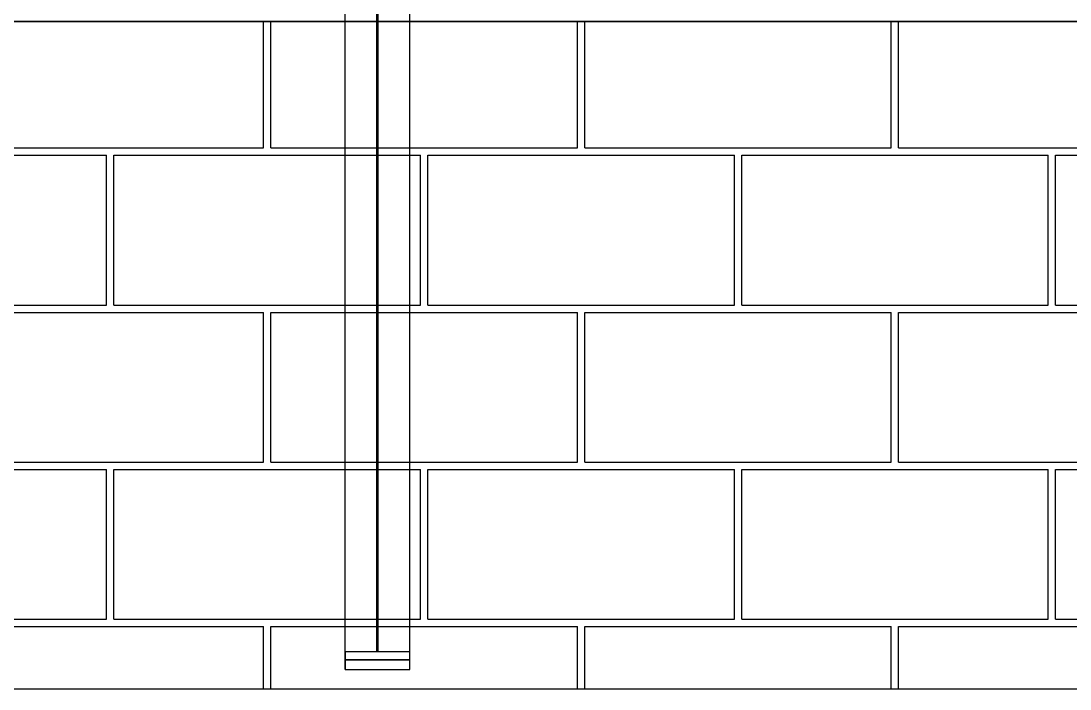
# Model space of a CAD drawing. Header units: inches. Extents: x 315041 to 662841, y -45540 to -35018.
# Drawn here: x 330355.3 to 330408.7, y -38595.2 to -38561.2 of the extents above; entities that cross this region are included whole.
import ezdxf

# ---------------------------------------------------------------- set-up
doc = ezdxf.new("R2010")
doc.units = ezdxf.units.IN
doc.header["$MEASUREMENT"] = 0
doc.linetypes.add('CENTER2', pattern=[28.575, 19.05, -3.175, 3.175, -3.175])
doc.layers.add('8', color=8, linetype='Continuous')
doc.layers.add('9', color=9, linetype='Continuous')

# ---------------------------------------------------------------- blocks, each defined once
blk = doc.blocks.new('223')
at = {"layer": '8'}
h = blk.add_hatch(dxfattribs=at)
h.set_pattern_fill('AR-B816C,_O', color=9)
h.set_pattern_definition([(0, (0, 0), (8, 8), [15.625, -0.375]), (0, (-8, 0.375), (8, 8), [15.625, -0.375]), (90, (0, 0), (-8, 8), [-8.375, 7.625]), (90, (-0.375, 0), (-8, 8), [-8.375, 7.625])])
h.paths.add_polyline_path([(332093.065, -38999.343), (332461.566, -38999.343), (332461.566, -39033.343), (332093.065, -39033.343)])
at = {"color": 9}
blk.add_lwpolyline([(332093.165, -38738.343), (332461.566, -38738.343), (332461.566, -38999.343), (332093.165, -38999.343)], close=True, dxfattribs=at)
at = {"layer": '8', "color": 9}
for p, q in [((332144.965, -39032.346), (332144.965, -38768.74)), ((332148.265, -39032.346), (332148.265, -38768.74)), ((332146.585, -39031.453), (332146.585, -38776.289)), ((332146.645, -39031.453), (332146.645, -38776.289))]:
    blk.add_line(p, q, dxfattribs=at)
for points in [[(332144.965, -39031.849), (332148.265, -39031.849), (332148.265, -39031.453), (332144.965, -39031.453)], [(332144.965, -39032.346), (332148.265, -39032.346), (332148.265, -39031.849), (332144.965, -39031.849)]]:
    blk.add_lwpolyline(points, close=True, dxfattribs=at)
at = {"layer": '9', "color": 9}
blk.add_lwpolyline([(332093.065, -38999.343), (332461.566, -38999.343), (332461.566, -39033.343), (332093.065, -39033.343)], close=True, dxfattribs=at)

msp = doc.modelspace()

# ---------------------------------------------------------------- block references
at = {"color": 8}
msp.add_blockref('223', (-1773.174, 438.1673), dxfattribs=at)

# ---------------------------------------------------------------- next in the draw order: linework, layer by layer
at = {"color": 8, "linetype": 'CENTER2'}
msp.add_line((335537.1113, -38595.1758), (330315.4765, -38595.1758), dxfattribs=at)

doc.saveas('drawing.dxf')
